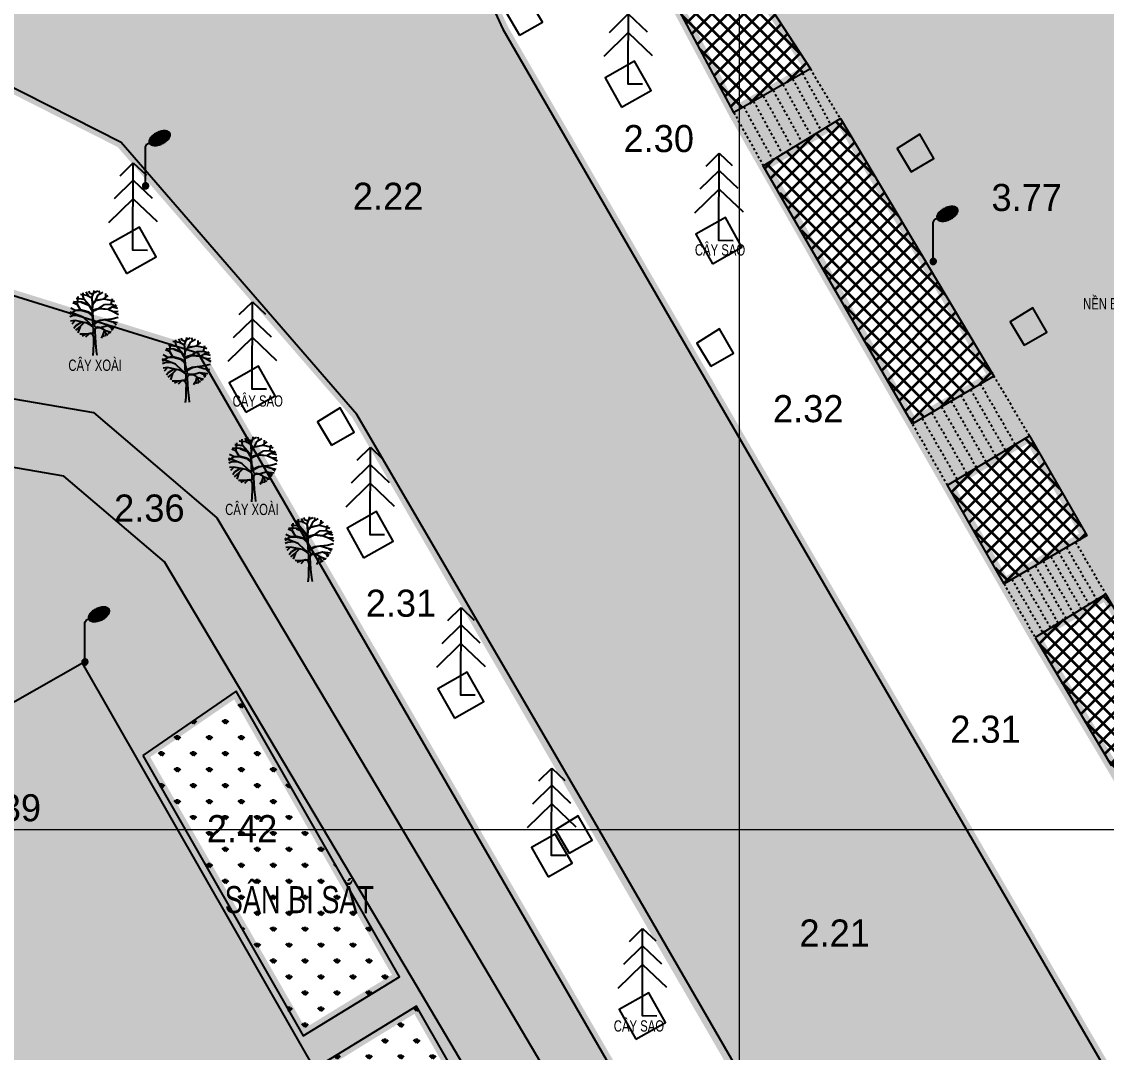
# Model space of a CAD drawing. Header units: millimetres. Extents: x 476643 to 477419, y 1110674 to 1111494.
# Drawn here: x 476911.87 to 476959.93, y 1111164.14 to 1111209.81 of the extents above; entities that cross this region are included whole.
import ezdxf

# ---------------------------------------------------------------- set-up
doc = ezdxf.new("R2010")
doc.units = ezdxf.units.MM
doc.header["$LTSCALE"] = 0.001
doc.header["$MEASUREMENT"] = 0
doc.linetypes.add('DASHED2', pattern=[0.375, 0.25, -0.125])
for name, color, linetype, lineweight in [('D-CONGTRINH', 7, 'Continuous', 15), ('HT_Text', 7, 'Continuous', 15), ('LUOI', 8, 'Continuous', 5)]:
    doc.layers.add(name, color=color, linetype=linetype, lineweight=lineweight)
for name, color, linetype in [('HT_Cao do', 7, 'Continuous'), ('HT_duong', 1, 'Continuous'), ('HT_Hang rao', 7, 'Continuous'), ('HT_Ho ga', 5, 'Continuous'), ('HT_thuc vat', 3, 'Continuous'), ('Ky hieu', 7, 'Continuous'), ('Net manh', 252, 'Continuous'), ('QH-text', 7, 'Continuous')]:
    doc.layers.add(name, color=color, linetype=linetype)
doc.styles.add('DIM', font='VAVON.TTF')
doc.linetypes.add('FENCELINE2', pattern='A,0.25,-0.1,[132,ltypeshp.shx,S=0.1,R=0,X=-0.1,Y=0],-0.1,1', length=1.45)
pattern_1 = [(90, (0, 0), (-0.707106781, 0.707106781), [0.1875, -1.226713563]), (45, (0, 0), (-0.7071067812, 0.7071067812), [0.1875, -0.8125]), (135, (0, 0), (-0.7071067812, -0.7071067812), [0.1875, -0.8125])]
pattern_2 = [(50, (0, 0), (3.586300913, -0.313760675), [0.375, -4.125]), (355, (0, 0), (-0.693756668, 3.760960669), [0.3, -3.3]), (100.4514, (0.299, -0.026), (2.892546909, 3.44719771), [0.31870095, -3.50571056]), (46.1842, (0, 1), (5.336205243, -0.827595072), [0.5625, -6.1875]), (96.6356, (0.4447, 0.931), (4.673313528, 4.870589355), [0.47805144, -5.258565]), (351.1842, (0, 1), (4.673309726, 4.870593005), [0.45, -4.95]), (21, (0.5, 0.75), (2.9845352606, -2.013094453), [0.375, -4.125]), (326, (0.5, 0.75), (1.21657666, 3.625750225), [0.3, -3.3]), (71.4514, (0.7487, 0.5822), (4.201113143, 1.612652484), [0.31870095, -3.50571056]), (37.5, (0, 0), (0.0607992766, 1.6644692692), [0, -3.26, 0, -3.35, 0, -3.3125]), (7.5, (0, 0), (1.3153476872, 1.9720585594), [0, -1.91, 0, -3.185, 0, -1.2625]), (327.5, (-1.115, 0), (2.6691121809, -0.1127743587), [0, -1.25, 0, -3.9, 0, -5.175]), (317.5, (-1.615, 0), (2.9159308467, 0.5005249117), [0, -1.625, 0, -2.59, 0, -3.675])]
pattern_3 = [(45, (0, 0), (-0.3535533906, 0.3535533906), []), (135, (0, 0), (-0.3535533906, -0.3535533906), [])]

# ---------------------------------------------------------------- blocks, each defined once
blk = doc.blocks.new('Cot den')
at = {"layer": 'Ky hieu', "color": 5, "linetype": 'Continuous'}
for p, q in [((474185.965, 1112245.026), (474185.991, 1112245.093)), ((474185.965, 1112242.67), (474185.965, 1112245.026)), ((474185.991, 1112245.093), (474186.045, 1112245.174)), ((474186.045, 1112245.174), (474186.126, 1112245.228)), ((474186.126, 1112245.228), (474186.193, 1112245.255))]:
    blk.add_line(p, q, dxfattribs=at)
mesh = blk.add_polyface(dxfattribs=at)
corners = [(474186.293, 1112245.159), (474186.24, 1112245.199), (474186.324, 1112245.147), (474186.222, 1112245.225), (474186.388, 1112245.122), (474186.202, 1112245.255), (474186.426, 1112245.115), (474186.192, 1112245.289), (474186.489, 1112245.105), (474186.184, 1112245.319), (474186.528, 1112245.105), (474186.186, 1112245.362), (474186.599, 1112245.106), (474186.187, 1112245.386), (474186.631, 1112245.111), (474186.204, 1112245.434), (474186.707, 1112245.122), (474186.22, 1112245.483), (474186.772, 1112245.14), (474186.246, 1112245.526), (474186.839, 1112245.159), (474186.272, 1112245.571), (474186.898, 1112245.183), (474186.31, 1112245.616), (474186.965, 1112245.21), (474186.343, 1112245.654), (474187.016, 1112245.237), (474186.397, 1112245.701), (474187.086, 1112245.274), (474186.425, 1112245.727), (474187.119, 1112245.297), (474186.505, 1112245.781), (474187.199, 1112245.351), (474186.538, 1112245.804), (474187.227, 1112245.377), (474186.608, 1112245.841), (474187.281, 1112245.424), (474186.658, 1112245.868), (474187.313, 1112245.462), (474186.726, 1112245.896), (474187.352, 1112245.507), (474186.785, 1112245.919), (474187.378, 1112245.552), (474186.851, 1112245.938), (474187.404, 1112245.595), (474186.917, 1112245.956), (474187.42, 1112245.644), (474186.993, 1112245.967), (474187.436, 1112245.692), (474187.025, 1112245.972), (474187.438, 1112245.716), (474187.095, 1112245.973), (474187.44, 1112245.759), (474187.135, 1112245.973), (474187.432, 1112245.789), (474187.422, 1112245.824), (474187.197, 1112245.963), (474187.422, 1112245.824), (474187.401, 1112245.854), (474187.235, 1112245.956), (474187.384, 1112245.879), (474187.3, 1112245.931), (474187.331, 1112245.919)]
mesh.append_faces([[corners[k] for k in face] for face in [(0, 0, 2, 1), (1, 2, 4, 3), (3, 4, 6, 5), (5, 6, 8, 7), (7, 8, 10, 9), (9, 10, 12, 11), (11, 12, 14, 13), (13, 14, 16, 15), (15, 16, 18, 17), (17, 18, 20, 19), (19, 20, 22, 21), (21, 22, 24, 23), (23, 24, 26, 25), (25, 26, 28, 27), (27, 28, 30, 29), (29, 30, 32, 31), (31, 32, 34, 33), (33, 34, 36, 35), (35, 36, 38, 37), (37, 38, 40, 39), (39, 40, 42, 41), (41, 42, 44, 43), (43, 44, 46, 45), (45, 46, 48, 47), (47, 48, 50, 49), (49, 50, 52, 51), (51, 52, 54, 53), (53, 54, 57, 56), (56, 55, 58, 59), (59, 58, 60, 61), (61, 60, 62, 62)]], dxfattribs={"vtx0": -1, "vtx2": -1, "color": 5})
mesh = blk.add_polyface(dxfattribs=at)
corners = [(474185.872, 1112242.529), (474185.856, 1112242.542), (474185.903, 1112242.513), (474185.846, 1112242.551), (474185.909, 1112242.511), (474185.832, 1112242.567), (474185.934, 1112242.504), (474185.824, 1112242.577), (474185.943, 1112242.503), (474185.815, 1112242.594), (474185.965, 1112242.501), (474185.808, 1112242.608), (474185.978, 1112242.502), (474185.804, 1112242.623), (474185.995, 1112242.504), (474185.799, 1112242.639), (474186.01, 1112242.508), (474185.798, 1112242.655), (474186.026, 1112242.513), (474185.796, 1112242.67), (474186.039, 1112242.519), (474185.796, 1112242.67), (474186.057, 1112242.529), (474185.798, 1112242.689), (474186.065, 1112242.535), (474185.799, 1112242.7), (474186.084, 1112242.551), (474185.806, 1112242.723), (474186.089, 1112242.557), (474185.808, 1112242.732), (474186.105, 1112242.577), (474185.82, 1112242.754), (474186.109, 1112242.585), (474185.824, 1112242.762), (474186.121, 1112242.608), (474185.84, 1112242.782), (474186.123, 1112242.616), (474185.846, 1112242.789), (474186.13, 1112242.639), (474185.864, 1112242.804), (474186.131, 1112242.65), (474185.872, 1112242.81), (474186.133, 1112242.67), (474185.89, 1112242.82), (474186.131, 1112242.684), (474185.903, 1112242.826), (474186.13, 1112242.7), (474185.919, 1112242.831), (474186.125, 1112242.716), (474185.934, 1112242.835), (474186.121, 1112242.732), (474185.951, 1112242.837), (474186.114, 1112242.745), (474185.965, 1112242.838), (474186.105, 1112242.762), (474185.986, 1112242.836), (474186.097, 1112242.772), (474185.995, 1112242.835), (474186.084, 1112242.789), (474186.02, 1112242.828), (474186.073, 1112242.797), (474186.026, 1112242.826), (474186.057, 1112242.81)]
mesh.append_faces([[corners[k] for k in face] for face in [(0, 0, 2, 1), (1, 2, 4, 3), (3, 4, 6, 5), (5, 6, 8, 7), (7, 8, 10, 9), (9, 10, 12, 11), (11, 12, 14, 13), (13, 14, 16, 15), (15, 16, 18, 17), (17, 18, 20, 19), (21, 20, 22, 23), (23, 22, 24, 25), (25, 24, 26, 27), (27, 26, 28, 29), (29, 28, 30, 31), (31, 30, 32, 33), (33, 32, 34, 35), (35, 34, 36, 37), (37, 36, 38, 39), (39, 38, 40, 41), (41, 40, 42, 43), (43, 42, 44, 45), (45, 44, 46, 47), (47, 46, 48, 49), (49, 48, 50, 51), (51, 50, 52, 53), (53, 52, 54, 55), (55, 54, 56, 57), (57, 56, 58, 59), (59, 58, 60, 61), (61, 60, 62, 62)]], dxfattribs={"vtx0": -1, "vtx2": -1, "color": 5})
blk = doc.blocks.new('LKIM')
at = {"linetype": 'Continuous'}
for p, q in [((-0.158, 0.881), (-0.003, 1.034)), ((-0.003, 1.034), (0.152, 0.887)), ((-0.225, 0.611), (-0.003, 0.83)), ((-0.003, 0.83), (0.22, 0.619)), ((-0.288, 0.329), (-0.003, 0.61)), ((-0.003, 0.61), (0.282, 0.34))]:
    blk.add_line(p, q, dxfattribs=at)
blk.add_lwpolyline([(0.167, 0), (-0.003, 0), (-0.003, 1.032)], dxfattribs=at)
blk = doc.blocks.new('tree47')
for p, q in [((-980.202, 6179.5872), (-1883.532, 6289.4352)), ((-1729.758, 5602.8252), (-1652.892, 6509.1612)), ((-672.69, 6646.4892), (-1383.798, 6728.8872)), ((-1114.746, 6646.4892), (-1076.292, 6921.1332)), ((-980.202, 6179.5872), (-1114.746, 6646.4892)), ((-480.504, 5602.8252), (-980.202, 6179.5872)), ((-480.504, 6536.6292), (-749.562, 7030.9932)), ((-115.32, 6344.3652), (-672.69, 6646.4892)), ((-326.73, 6838.7352), (-480.504, 7113.3912)), ((-19.224, 6728.8872), (-326.73, 6838.7352)), ((-134.544, 6371.8332), (-76.866, 5685.2232)), ((-115.32, 6371.8332), (134.544, 7058.4612)), ((-19.224, 5822.5332), (-115.32, 6371.8332)), ((-19.224, 5822.5332), (307.506, 6097.1952)), ((0, 5712.6912), (326.736, 6069.7272)), ((76.866, 6921.1332), (518.922, 7140.8592)), ((134.544, 7058.4612), (153.774, 7195.7892)), ((307.506, 6124.6572), (576.6, 6701.4192)), ((307.506, 6097.1952), (1210.842, 6261.9852)), ((326.736, 6069.7272), (1210.842, 6261.9852)), ((576.6, 6701.4192), (1095.522, 7003.5252)), ((768.786, 6838.7352), (691.92, 7140.8592)), ((1210.842, 6261.9852), (1691.346, 6646.4892)), ((1210.842, 6261.9852), (2114.172, 6069.7272)), ((1403.028, 6426.7632), (1422.252, 6838.7352)), ((1998.852, 5657.7552), (2152.59, 6289.4352)), ((2114.172, 6069.7272), (2383.23, 5959.8612)), ((-1960.398, 4971.1332), (-2575.416, 4559.1612)), ((-1960.398, 4971.1332), (-2460.096, 5245.7892)), ((-1729.758, 5602.8252), (-2229.456, 5822.5332)), ((-1287.708, 5904.9312), (-2152.59, 5932.3992)), ((-1422.252, 5026.0632), (-1960.398, 4971.1332)), ((-1960.398, 4971.1332), (-1364.574, 4998.5952)), ((-1403.028, 5053.5252), (-1729.758, 5602.8252)), ((-1729.758, 5602.8252), (-1422.252, 5026.0632)), ((-576.6, 4833.7992), (-1403.028, 5053.5252)), ((-1364.574, 4998.5952), (-557.37, 4778.8872)), ((-1306.932, 5877.4632), (-480.504, 5547.8952)), ((-480.504, 5602.8252), (-1287.708, 5904.9312)), ((-96.09, 4559.1612), (-576.6, 4833.7992)), ((-115.32, 5163.3912), (-480.504, 5602.8252)), ((-480.504, 5547.8952), (-96.09, 4943.6652)), ((-76.866, 5685.2232), (-115.32, 5163.3912)), ((-96.09, 4943.6652), (-96.09, 4559.1612)), ((-57.642, 5108.4612), (0, 5712.6912)), ((-57.642, 5080.9932), (38.454, 5053.5252)), ((-19.224, 4833.7992), (57.678, 4916.1972)), ((0, 4119.7272), (-19.224, 4833.7992)), ((38.454, 5053.5252), (288.282, 5135.9232)), ((57.678, 4916.1972), (653.466, 5190.8592)), ((288.282, 5135.9232), (711.144, 5245.7892)), ((653.466, 5190.8592), (1672.122, 5108.4612)), ((691.92, 5218.3212), (1287.708, 5630.2932)), ((711.144, 5245.7892), (1672.122, 5135.9232)), ((1287.708, 5630.2932), (1998.852, 5685.2232)), ((1672.122, 5108.4612), (2248.68, 4861.2672)), ((1691.346, 5135.9232), (2114.172, 5383.0992)), ((1998.852, 5685.2232), (2652.318, 5438.0292)), ((2114.172, 5383.0992), (2575.416, 5602.8252)), ((2114.172, 5383.0992), (2729.19, 5218.3212)), ((2248.68, 4861.2672), (2825.28, 4531.6932)), ((2267.91, 4861.2672), (2786.868, 4888.7352)), ((-2056.494, 4614.0912), (-2575.416, 4778.8872)), ((-2287.134, 4366.9032), (-2556.186, 4257.0552)), ((-1979.628, 3845.0712), (-2479.32, 3790.1532)), ((-1979.628, 3845.0712), (-2364, 3460.5672)), ((-1575.99, 4421.8332), (-2287.134, 4366.9032)), ((-1095.522, 4229.5872), (-2056.494, 4614.0912)), ((-980.202, 3652.8252), (-1979.628, 3845.0712)), ((-980.202, 3652.8252), (-1422.252, 3213.3912)), ((-980.202, 3652.8252), (-1383.798, 3597.8952)), ((-365.184, 3542.9652), (-1095.522, 4229.5872)), ((-365.184, 3515.4972), (-980.202, 3652.8252)), ((-653.466, 3570.4272), (-980.202, 3652.8252)), ((-557.37, 4778.8872), (-96.09, 4366.9032)), ((-96.09, 4366.9032), (-57.642, 4037.3292)), ((-57.642, 4037.3292), (-57.642, 3707.7552)), ((-57.642, 3707.7552), (19.224, 3378.1692)), ((134.544, 3652.8252), (0, 4119.7272)), ((134.544, 3652.8252), (749.562, 3900.0012)), ((230.64, 3570.4272), (768.786, 3872.5332)), ((230.64, 3570.4272), (768.786, 3872.5332)), ((749.562, 3900.0012), (1326.162, 3982.3992)), ((768.786, 3872.5332), (1326.162, 3982.3992)), ((768.786, 3872.5332), (1326.162, 3982.3992)), ((1326.162, 3982.3992), (2094.948, 4064.7972)), ((1326.162, 3982.3992), (2037.27, 3762.6912)), ((1326.162, 3982.3992), (2037.27, 3762.6912)), ((2037.27, 3762.6912), (2671.548, 3625.3572)), ((2037.27, 3762.6912), (2671.548, 3625.3572)), ((2094.948, 4064.7972), (2786.868, 4229.5872)), ((2171.814, 3735.2232), (2556.228, 3378.1692)), ((-1864.308, 3323.2572), (-2114.172, 2993.6652)), ((-1422.252, 3213.3912), (-1941.174, 2773.9572)), ((-1383.798, 3597.8952), (-1864.308, 3323.2572)), ((-1422.252, 3213.3912), (-1672.116, 2499.2952)), ((-288.282, 2416.9032), (-768.786, 2334.5232)), ((-192.186, 3323.2572), (-653.466, 3570.4272)), ((-615.012, 2361.9852), (-307.506, 2444.3652)), ((-76.866, 3323.2572), (-365.184, 3515.4972)), ((-307.506, 2444.3652), (-115.32, 2444.3652)), ((-19.224, 2307.0552), (-288.282, 2416.9032)), ((57.678, 3103.5252), (-192.186, 3323.2572)), ((-115.32, 2444.3652), (19.224, 2389.4352)), ((19.224, 3378.1692), (-76.866, 3323.2572)), ((19.224, 2389.4352), (57.678, 2773.9572)), ((57.678, 2773.9572), (57.678, 3103.5252)), ((172.998, 3460.5672), (230.64, 3570.4272)), ((172.998, 3460.5672), (230.64, 3570.4272)), ((211.416, 3158.4612), (172.998, 3460.5672)), ((211.416, 3158.4612), (172.998, 3460.5672)), ((230.64, 3130.9932), (480.504, 3158.4612)), ((230.64, 2609.1612), (249.864, 2966.1972)), ((269.094, 2059.8612), (230.64, 2609.1612)), ((249.864, 2966.1972), (442.056, 3076.0632)), ((442.056, 3076.0632), (807.24, 3076.0632)), ((480.504, 3158.4612), (903.33, 3103.5252)), ((807.24, 3076.0632), (999.426, 2993.6652)), ((903.33, 3103.5252), (1268.484, 2801.4192)), ((922.56, 3130.9932), (1595.214, 3323.2572)), ((999.426, 2993.6652), (1249.29, 2801.4192)), ((1268.484, 2828.8872), (1095.522, 2279.5872)), ((1249.29, 2801.4192), (1364.61, 2499.2952)), ((1268.484, 2801.4192), (1998.852, 2554.2312)), ((1364.61, 2499.2952), (1633.668, 2252.1252)), ((1595.214, 3323.2572), (2306.358, 2966.1972)), ((1595.214, 3323.2572), (2479.32, 3213.3912)), ((1672.122, 2664.0912), (1787.442, 2389.4352)), ((1979.628, 3130.9932), (2133.396, 2746.4892)), ((-788.01, 2334.5232), (-1460.706, 2361.9852)), ((-768.786, 2334.5232), (-1210.842, 2142.2592)), ((-442.05, 2389.4352), (-826.428, 2004.9312)), ((96.096, 2004.9312), (-19.224, 2307.0552)), ((57.678, 549.2952), (76.866, 1318.3212)), ((76.866, 1318.3212), (96.096, 2004.9312)), ((307.506, 1373.2572), (269.094, 2059.8612)), ((403.602, 466.9032), (307.506, 1373.2572)), ((1095.522, 2279.5872), (903.33, 1922.5332)), ((1095.522, 2279.5872), (1210.842, 2059.8612)), ((1422.252, 2389.4352), (1364.61, 2087.3292)), ((0, 0), (57.678, 549.2952)), ((461.28, 27.4656), (403.602, 466.9032))]:
    blk.add_line(p, q)
blk = doc.blocks.new('fff')
for points in [[(476940.283, 1111220.923), (476940.476, 1111217.466), (476940.476, 1111217.466), (476946.816, 1111207.727), (476943.429, 1111205.786), (476937.324, 1111217.216), (476936.44, 1111219.943), (476940.283, 1111220.923)], [(476951.34, 1111191.988), (476944.729, 1111203.43), (476948.146, 1111205.519), (476954.952, 1111194.108), (476951.34, 1111191.988)], [(476955.401, 1111184.906), (476952.893, 1111189.28), (476956.526, 1111191.457), (476959.071, 1111187.04), (476959.071, 1111187.04), (476955.401, 1111184.906)], [(476956.783, 1111182.52), (476960.15, 1111176.859), (476963.276, 1111178.778), (476959.909, 1111184.44), (476956.783, 1111182.52)], [(476917.231, 1111177.299), (476924.343, 1111164.877), (476928.61, 1111167.489), (476921.365, 1111180.142), (476917.231, 1111177.299)], [(476925.093, 1111163.577), (476936.028, 1111144.479), (476940.294, 1111147.091), (476929.359, 1111166.19), (476925.093, 1111163.577)]]:
    blk.add_lwpolyline(points)
for points in [[(476938.454, 1111206.022), (476939.761, 1111206.758), (476939.025, 1111208.065), (476937.718, 1111207.329)], [(476942.48, 1111199.089), (476943.787, 1111199.825), (476943.051, 1111201.132), (476941.744, 1111200.396)], [(476921.795, 1111192.504), (476923.102, 1111193.24), (476922.366, 1111194.547), (476921.059, 1111193.811)]]:
    blk.add_lwpolyline(points, close=True)
at = {"linetype": 'DASHED2'}
for points in [[(476946.466, 1111207.527), (476947.718, 1111205.257)], [(476946.816, 1111207.727), (476948.138, 1111205.514)], [(476945.598, 1111207.029), (476946.864, 1111204.735)], [(476946.032, 1111207.278), (476947.291, 1111204.996)], [(476944.731, 1111206.532), (476946.01, 1111204.213)], [(476945.165, 1111206.781), (476946.437, 1111204.474)], [(476943.863, 1111206.035), (476945.156, 1111203.691)], [(476944.297, 1111206.283), (476945.583, 1111203.952)], [(476943.429, 1111205.786), (476944.729, 1111203.43)], [(476956.526, 1111191.457), (476954.952, 1111194.108)], [(476955.467, 1111190.822), (476953.928, 1111193.507)], [(476955.896, 1111191.079), (476954.359, 1111193.76)], [(476954.609, 1111190.308), (476953.065, 1111193)], [(476955.038, 1111190.565), (476953.496, 1111193.253)], [(476953.751, 1111189.794), (476952.203, 1111192.494)], [(476954.18, 1111190.051), (476952.634, 1111192.747)], [(476952.893, 1111189.28), (476951.34, 1111191.988)], [(476953.322, 1111189.537), (476951.772, 1111192.241)], [(476958.571, 1111186.75), (476959.909, 1111184.44)], [(476957.821, 1111186.313), (476959.17, 1111183.986)], [(476958.167, 1111186.515), (476959.511, 1111184.195)], [(476957.13, 1111185.911), (476958.488, 1111183.567)], [(476957.476, 1111186.112), (476958.829, 1111183.776)], [(476956.092, 1111185.308), (476957.465, 1111182.939)], [(476956.438, 1111185.509), (476957.806, 1111183.148)], [(476956.784, 1111185.71), (476958.147, 1111183.357)], [(476955.401, 1111184.906), (476956.783, 1111182.52)], [(476955.747, 1111185.107), (476957.124, 1111182.729)]]:
    blk.add_lwpolyline(points, dxfattribs=at)
at = {"elevation": 0}
for points in [[(476916.513, 1111198.66), (476917.82, 1111199.396), (476917.084, 1111200.703), (476915.777, 1111199.967)], [(476927.019, 1111186.057), (476928.326, 1111186.793), (476927.59, 1111188.1), (476926.283, 1111187.363)], [(476931.042, 1111178.947), (476932.349, 1111179.684), (476931.612, 1111180.99), (476930.305, 1111180.254)], [(476935.193, 1111171.911), (476936.267, 1111172.516), (476935.504, 1111173.808), (476934.462, 1111173.22)], [(476939.087, 1111164.729), (476940.394, 1111165.465), (476939.658, 1111166.772), (476938.351, 1111166.036)]]:
    blk.add_lwpolyline(points, close=True, dxfattribs=at)
at = {"layer": 'HT_duong'}
for points in [[(476930.738, 1111214.836), (476933.19, 1111209.481), (476941.666, 1111194.808), (476962.717, 1111158.524), (476973.112, 1111140.528), (476983.575, 1111122.517), (476988.982, 1111113.249), (476993.78, 1111108.324), (476998.259, 1111106.196), (477001.854, 1111106.39), (477005.692, 1111108.065), (477018.249, 1111115.05), (477073.451, 1111145.905), (477091.694, 1111156.147), (477110.01, 1111166.319), (477124.902, 1111174.708), (477127.457, 1111176.984), (477128.829, 1111179.673), (477128.678, 1111182.374), (477097.873, 1111228.864)], [(476991.86, 1111079.876), (476937.264, 1111174.332), (476926.719, 1111192.411), (476916.273, 1111204.463), (476906.58, 1111209.367)], [(476911.002, 1111193.185), (476915.048, 1111192.495), (476920.517, 1111187.834), (476931.722, 1111168.994), (476941.973, 1111151.665), (476953.389, 1111131.366), (476950.775, 1111129.895), (476939.374, 1111150.166), (476929.141, 1111167.464), (476918.192, 1111185.873), (476913.73, 1111189.676), (476910.898, 1111190.16)]]:
    blk.add_lwpolyline(points, dxfattribs=at)
at = {"layer": 'HT_Hang rao', "linetype": 'FENCELINE2', "ltscale": 2}
blk.add_lwpolyline([(476881.222, 1111180.988), (476905.27, 1111199.62), (476919.677, 1111195.132), (476995.68, 1111063.601)], dxfattribs=at)
at = {"layer": 'HT_Hang rao', "linetype": 'FENCELINE2'}
blk.add_lwpolyline([(476913.506, 1111131.652), (476935.773, 1111144.322), (476914.554, 1111181.381), (476892.287, 1111168.711), (476913.506, 1111131.652)], dxfattribs=at)
at = {"layer": 'HT_Ho ga', "color": 4}
for points in [[(476933.931, 1111209.216), (476934.939, 1111209.796), (476934.318, 1111210.871), (476933.315, 1111210.246)], [(476951.282, 1111203.167), (476952.289, 1111203.747), (476951.668, 1111204.823), (476950.665, 1111204.198)], [(476956.293, 1111195.482), (476957.301, 1111196.062), (476956.68, 1111197.137), (476955.677, 1111196.512)], [(476942.408, 1111194.542), (476943.415, 1111195.122), (476942.794, 1111196.197), (476941.791, 1111195.572)], [(476925.589, 1111191.043), (476926.596, 1111191.624), (476925.975, 1111192.699), (476924.972, 1111192.074)], [(476936.133, 1111172.965), (476937.141, 1111173.545), (476936.52, 1111174.62), (476935.517, 1111173.995)]]:
    blk.add_lwpolyline(points, close=True, dxfattribs=at)
at = {"xscale": 0.7360424541984685, "yscale": 0.7360424541402608, "zscale": 0.7360424542015039}
for p in [(127896.357, 292544.715), (127931.262, 292541.363), (127893.665, 292523.613)]:
    blk.add_blockref('Cot den', p, dxfattribs=at)
at = {"layer": 'HT_thuc vat', "extrusion": (0.002734, 0.014211, 0.999895), "zscale": 3.749999999994009, "rotation": 359.7981124263856}
for p, xscale, yscale in [((476936.966, 1111076.298, 17095.457), 3.750000000158848, 3.749999999601813), ((476915.026, 1111068.938, 17095.292), 3.750000000158848, 3.749999999601829), ((476940.993, 1111069.366, 17095.37), 3.750000000158847, 3.749999999601811), ((476920.308, 1111062.782, 17095.219), 3.750000000158849, 3.749999999601831), ((476925.532, 1111056.335, 17095.142), 3.750000000158847, 3.749999999601825), ((476929.554, 1111049.226, 17095.052), 3.750000000158847, 3.749999999601825), ((476933.577, 1111042.118, 17094.962), 3.750000000158847, 3.749999999601825), ((476937.599, 1111035.009, 17094.872), 3.750000000158847, 3.749999999601825)]:
    blk.add_blockref('LKIM', p, dxfattribs=dict(at, xscale=xscale, yscale=yscale))
at = {"layer": 'HT_thuc vat', "xscale": 0.0004000000189989805, "yscale": 0.0004000000189989805, "zscale": 0.0004}
for p in [(476915.026, 1111195.027), (476919.124, 1111192.945), (476922.063, 1111188.54), (476924.562, 1111184.992)]:
    blk.add_blockref('tree47', p, dxfattribs=at)
at = {"layer": 'HT_Cao do', "color": 0}
for s, p in [('2.30', (476938.536, 1111204.035)), ('2.22', (476926.542, 1111201.477)), ('3.77', (476954.842, 1111201.425)), ('2.32', (476945.161, 1111192.065)), ('2.36', (476915.962, 1111187.66)), ('2.31', (476927.113, 1111183.443)), ('2.31', (476953.018, 1111177.858)), ('2.39', (476909.6, 1111174.378)), ('2.42', (476920.071, 1111173.452)), ('2.21', (476946.332, 1111168.827))]:
    blk.add_text(s, height=1.2, dxfattribs=at).set_placement(p)
at = {"layer": 'HT_Text', "color": 9, "style": 'DIM', "width": 0.75}
for s, height, p in [('CAÂY SAO', 0.5, (476941.699, 1111199.45)), ('NEÀN BEÂ TOÂNG', 0.5, (476958.903, 1111197.062)), ('CAÂY XOAØI', 0.5, (476913.934, 1111194.339)), ('CAÂY SAO', 0.5, (476921.212, 1111192.755)), ('CAÂY XOAØI', 0.5, (476920.883, 1111187.95)), ('SAÂN BI SAÉT', 1.2, (476920.863, 1111170.306)), ('CAÂY SAO', 0.5, (476938.105, 1111165.059))]:
    blk.add_text(s, height=height, dxfattribs=at).set_placement(p)

msp = doc.modelspace()

# ---------------------------------------------------------------- hatches: boundary and pattern name
at = {"layer": 'HT_duong', "lineweight": 35}
h = msp.add_hatch(color=8, dxfattribs=at)
h.paths.add_polyline_path([(477048.887, 1111327.463), (477027.775, 1111358.972), (477020.27, 1111370.174), (477008.332, 1111362.865), (477016.421, 1111350.792), (477017.86, 1111344.683), (477017.138, 1111339.499), (477012.77, 1111333.596), (476979.491, 1111315.894), (476971.124, 1111317.952), (476961.673, 1111322.596), (476956.505, 1111325.872), (476954.514, 1111328.221), (476952.137, 1111336.195), (476950.508, 1111341.552), (476944.021, 1111339.245), (476951.442, 1111311.674), (476952.23, 1111304.995), (476951.587, 1111298.448), (476949.758, 1111292.182), (476947.749, 1111287.852), (476944.975, 1111283.905), (476912.719, 1111237.296), (476908.691, 1111231.568), (476905.132, 1111227.42), (476830.322, 1111166.989), (476799.591, 1111142.665), (476792.643, 1111141.543), (476785.289, 1111143.073), (476778.983, 1111147.249), (476775.455, 1111152.371), (476762.326, 1111180.654), (476747.928, 1111173.644), (476760.345, 1111146.893), (476762.51, 1111138.794), (476762.29, 1111130.003), (476760.162, 1111122.306), (476756.991, 1111116.786), (476735.457, 1111099.552), (476743.814, 1111087.993), (476759.607, 1111098.383), (476775.959, 1111098.612), (476781.034, 1111093.187), (476828.757, 1111011.48), (476830.075, 1111008.326), (476829.365, 1111005.739), (476823.601, 1110996.658), (476828.977, 1110986.609), (476838.722, 1110987.903), (476841.272, 1110987.755), (476843.582, 1110986.113), (476852.553, 1110970.837), (476872.949, 1110935.66), (476871.71, 1110929.87), (476868.202, 1110926.926), (476873.498, 1110917.435), (476877.811, 1110918.641), (476881.168, 1110918.762), (476884.414, 1110916.251), (476895.764, 1110896.747), (476895.132, 1110892.033), (476890.267, 1110888.644), (476893.273, 1110883.68), (476898.419, 1110886.36), (476901.379, 1110885.97), (476903.41, 1110883.713), (476924.932, 1110847.173), (476928.38, 1110849.152), (476943.994, 1110822.831), (476950.945, 1110826.14), (476941.016, 1110842.329), (476941.033, 1110842.337), (476927.724, 1110865.746), (476917.876, 1110882.802), (476920.986, 1110885.384), (476907.496, 1110908.559), (476893.354, 1110932.705), (476851.867, 1111003.762), (476851.441, 1111006.305), (476852.801, 1111008.38), (476859.969, 1111013.191), (476854.923, 1111021.873), (476847.79, 1111017.944), (476844.545, 1111018.011), (476842.462, 1111020.014), (476825.743, 1111048.347), (476799.179, 1111094.111), (476796.785, 1111098.634), (476795.399, 1111104.549), (476796.415, 1111116.032), (476798.48, 1111121.44), (476801.662, 1111126.03), (476818.966, 1111139.981), (476834.974, 1111153.053), (476868.467, 1111179.578), (476870.703, 1111178.844), (476873.947, 1111174.758), (476875.85, 1111172.552), (476876.483, 1111171.663), (476827.008, 1111132.461), (476828.871, 1111130.109), (476878.227, 1111169.217), (476881.317, 1111164.882), (476910.93, 1111113.044), (476920.603, 1111118.895), (476886.623, 1111176.533), (476903.863, 1111187.862), (476907.724, 1111189.84), (476910.898, 1111190.16), (476913.73, 1111189.676), (476918.192, 1111185.873), (476929.141, 1111167.464), (476939.374, 1111150.166), (476950.775, 1111129.895), (476953.389, 1111131.366), (476941.973, 1111151.665), (476931.722, 1111168.994), (476920.517, 1111187.834), (476915.048, 1111192.495), (476911.002, 1111193.185), (476906.86, 1111192.769), (476902.256, 1111190.409), (476884.014, 1111178.421), (476881.222, 1111180.988), (476878.76, 1111185.161), (476878.471, 1111186.548), (476878.868, 1111187.779), (476900.163, 1111204.281), (476906.58, 1111209.367), (476916.273, 1111204.463), (476926.719, 1111192.411), (476937.264, 1111174.332), (476991.86, 1111079.876), (477002.178, 1111061.992), (477014.874, 1111068.37), (477006.465, 1111083.507), (477006.702, 1111088.562), (477014.317, 1111096.81), (477023.765, 1111101.991), (477078.664, 1111132.737), (477096.805, 1111142.846), (477115.281, 1111153.139), (477133.694, 1111163.427), (477137.383, 1111165.642), (477155.583, 1111167.969), (477151.757, 1111173.456), (477114.867, 1111228.636)])
h.paths.add_polyline_path([(476933.19, 1111209.481), (476930.738, 1111214.836), (476928.95, 1111222.684), (476929.174, 1111230.394), (476929.977, 1111237.478), (476938.144, 1111249.178), (476947.688, 1111262.966), (476959.692, 1111280.244), (476966.032, 1111288.71), (476972.887, 1111295.309), (476974.815, 1111294.73), (476975.681, 1111293.721), (476978.054, 1111289.963), (476987.338, 1111273.544), (476991.518, 1111278.36), (476979.457, 1111300.053), (476983.843, 1111302.36), (477002.237, 1111311.997), (477020.734, 1111321.683), (477025.661, 1111322.725), (477029.895, 1111322.591), (477033.906, 1111321.063), (477037.677, 1111318.292), (477049.672, 1111301.003), (477061.03, 1111283.999), (477072.554, 1111266.739), (477084.098, 1111249.422), (477097.873, 1111228.864), (477128.678, 1111182.374), (477128.829, 1111179.673), (477127.457, 1111176.984), (477124.902, 1111174.708), (477110.01, 1111166.319), (477091.694, 1111156.147), (477073.451, 1111145.905), (477018.249, 1111115.05), (477005.692, 1111108.065), (477001.854, 1111106.39), (476998.259, 1111106.196), (476993.78, 1111108.324), (476988.982, 1111113.249), (476983.575, 1111122.517), (476973.112, 1111140.528), (476962.717, 1111158.524), (476941.666, 1111194.808)], flags=16)
at = {"layer": 'HT_thuc vat', "lineweight": 35}
h = msp.add_hatch(dxfattribs=at)
h.set_pattern_fill('ANSI37', color=3, scale=4, style=0)
h.set_pattern_definition(pattern_3)
h.paths.add_polyline_path([(476940.476, 1111217.466), (476940.289, 1111220.927), (476936.44, 1111219.943), (476937.324, 1111217.216), (476943.429, 1111205.786), (476946.816, 1111207.727)])
h = msp.add_hatch(dxfattribs=at)
h.set_pattern_fill('ANSI37', color=3, scale=4, style=0)
h.set_pattern_definition(pattern_3)
h.paths.add_polyline_path([(476948.146, 1111205.519), (476944.76, 1111203.449), (476951.34, 1111191.988), (476954.952, 1111194.108)])
h = msp.add_hatch(dxfattribs=at)
h.set_pattern_fill('ANSI37', color=3, scale=4, style=0)
h.set_pattern_definition(pattern_3)
h.paths.add_polyline_path([(476959.071, 1111187.04), (476956.526, 1111191.457), (476952.896, 1111189.281), (476955.409, 1111184.91)])
h = msp.add_hatch(dxfattribs=at)
h.set_pattern_fill('ANSI37', color=3, scale=4, style=0)
h.set_pattern_definition(pattern_3)
h.paths.add_polyline_path([(476973.378, 1111174.796), (476972.193, 1111176.752), (476967.426, 1111176.057), (476963.276, 1111178.778), (476959.909, 1111184.44), (476956.757, 1111182.565), (476956.783, 1111182.52), (476960.15, 1111176.859), (476963.304, 1111171.475), (476966.138, 1111170.996)])
at = {"layer": 'Net manh', "lineweight": 35}
h = msp.add_hatch(dxfattribs=at)
h.set_pattern_fill('AR-CONC', color=256, scale=0.5, style=0)
h.set_pattern_definition(pattern_2)
h.paths.add_polyline_path([(476992.124, 1111278.699), (477030.416, 1111301.506), (477049.428, 1111271.681), (477053.951, 1111274.29), (477054.992, 1111272.673), (477057.771, 1111274.326), (477036.944, 1111305.551), (477036.787, 1111305.457), (477040.971, 1111298.871), (477035.033, 1111295.304), (477030.85, 1111301.89), (477036.944, 1111305.551), (477031.459, 1111313.773), (477024.262, 1111315.601), (476982.928, 1111293.811), (476991.518, 1111278.36), (476987.338, 1111273.544), (476978.054, 1111289.963), (476976.524, 1111292.385), (476968.713, 1111281.131), (476975.273, 1111270.229), (476976.71, 1111267.87), (476978.595, 1111269.735), (476980.523, 1111269.215), (476983.896, 1111271.424), (476999.575, 1111247.131), (476955.106, 1111217.573), (476941.425, 1111240.144), (476945.02, 1111241.915), (476943.904, 1111243.751), (476947.452, 1111245.566), (476946.418, 1111247.304), (476950.132, 1111249.745), (476951.132, 1111248.117), (476960.999, 1111254.043), (476960.163, 1111255.394), (476967.082, 1111259.445), (476965.565, 1111261.944), (476972.571, 1111266.195), (476971.552, 1111267.884), (476965.995, 1111277.215), (476937.411, 1111236.034, 0.042237), (476936.615, 1111234.594), (476939.331, 1111230.096), (476935.975, 1111226.581), (476935.91, 1111223.889), (476936.44, 1111219.943), (476940.289, 1111220.927), (476940.476, 1111217.466), (476946.816, 1111207.727), (476943.429, 1111205.786), (476944.76, 1111203.449), (476948.146, 1111205.519), (476954.952, 1111194.108), (476951.34, 1111191.988), (476952.896, 1111189.281), (476956.526, 1111191.457), (476959.071, 1111187.04), (476955.409, 1111184.91), (476956.757, 1111182.565), (476959.909, 1111184.44), (476963.276, 1111178.778), (476967.426, 1111176.057), (476972.193, 1111176.752), (476973.378, 1111174.796), (476966.138, 1111170.996), (476963.304, 1111171.475), (476985.034, 1111134.164), (476993.658, 1111138.634), (476996.772, 1111140.45), (476989.55, 1111152.746), (476986.706, 1111151.103), (476982.753, 1111157.946), (476985.535, 1111159.58), (476978.307, 1111171.886), (477011.573, 1111191.351), (477017.675, 1111195.159), (477016.782, 1111196.657), (477025.454, 1111202.012), (477045.991, 1111167.578), (477037.32, 1111162.222), (477042.691, 1111165.304), (477046.126, 1111167.353), (477050.222, 1111160.554), (477046.796, 1111158.49), (477044.239, 1111162.735), (477038.958, 1111159.477), (477037.32, 1111162.222), (477036.435, 1111163.706), (477031.893, 1111161.048), (477046.205, 1111137.419), (477059.433, 1111144.807), (477069.02, 1111150.161)])
h.paths.add_polyline_path([(477023.522, 1111207.287), (477013.619, 1111201.344), (477012.157, 1111203.781), (477006.064, 1111213.969), (476996.574, 1111229.839), (477008.107, 1111236.77), (477018.696, 1111219.063), (477017.046, 1111218.077)], flags=16)
h.paths.add_polyline_path([(477010.649, 1111205.48), (476975.112, 1111184.156), (476960.638, 1111208.095), (476996.183, 1111229.586), (477010.643, 1111205.49)], flags=16)
h.paths.add_polyline_path([(476994.284, 1111230.324), (476987.424, 1111226.176), (476985.722, 1111229.145), (476992.582, 1111233.293)], flags=16)
h.paths.add_polyline_path([(476992.074, 1111234.157), (476985.215, 1111229.991), (476983.457, 1111233.048), (476990.321, 1111237.184)], flags=16)
h.paths.add_polyline_path([(476981.572, 1111222.541), (476978.586, 1111220.813), (476977.747, 1111222.17, 0.295539), (476978.398, 1111224.734), (476979.786, 1111225.556)], flags=16)
h.paths.add_polyline_path([(476977.709, 1111220.277), (476974.711, 1111218.414), (476972.94, 1111221.493), (476974.32, 1111222.287, 0.295318), (476976.887, 1111221.654)], flags=16)
h.paths.add_polyline_path([(476979.256, 1111226.452), (476977.862, 1111225.626, 0.280277), (476975.422, 1111226.294), (476974.568, 1111227.656), (476977.467, 1111229.474)], flags=16)
h.paths.add_polyline_path([(476973.79, 1111223.164), (476972.419, 1111222.291), (476970.601, 1111225.131), (476973.701, 1111227.112), (476974.481, 1111225.779, 0.30333)], flags=16)
h.paths.add_polyline_path([(476968.769, 1111214.902), (476961.953, 1111210.759), (476960.159, 1111213.722), (476966.975, 1111217.865)], flags=16)
h.paths.add_polyline_path([(476966.409, 1111218.673), (476959.592, 1111214.53), (476957.736, 1111217.524), (476964.553, 1111221.666)], flags=16)
h = msp.add_hatch(dxfattribs=at)
h.set_pattern_fill('AR-CONC', color=256, scale=0.5, style=0)
h.set_pattern_definition(pattern_2)
h.paths.add_polyline_path([(476919.677, 1111195.132), (476905.27, 1111199.62), (476881.222, 1111180.988), (476884.014, 1111178.421), (476902.256, 1111190.409), (476906.86, 1111192.769), (476911.002, 1111193.185), (476915.048, 1111192.495), (476920.517, 1111187.834), (476931.722, 1111168.994), (476941.973, 1111151.665), (476953.389, 1111131.366), (476950.775, 1111129.895), (476939.374, 1111150.166), (476929.141, 1111167.464), (476921.533, 1111180.257), (476921.365, 1111180.142), (476928.61, 1111167.489), (476924.343, 1111164.877), (476917.231, 1111177.299), (476921.533, 1111180.257), (476918.192, 1111185.873), (476913.73, 1111189.676), (476910.898, 1111190.16), (476907.724, 1111189.84), (476903.863, 1111187.862), (476886.623, 1111176.533), (476920.603, 1111118.895), (476910.93, 1111113.044), (476881.317, 1111164.882), (476878.227, 1111169.217), (476828.871, 1111130.109), (476827.008, 1111132.461), (476876.483, 1111171.663), (476875.85, 1111172.552), (476873.947, 1111174.758), (476815.257, 1111128.255), (476815.401, 1111128.064), (476820.193, 1111131.675), (476824.768, 1111125.606), (476819.977, 1111121.994), (476815.257, 1111128.255), (476807.492, 1111122.102), (476804.733, 1111107.368), (476808.152, 1111109.444), (476812.304, 1111102.606), (476808.885, 1111100.53), (476817.696, 1111084.597), (476828.197, 1111067.575), (476854.923, 1111021.873), (476859.969, 1111013.191), (476861.548, 1111014.332), (476860.359, 1111015.977), (476861.699, 1111016.816), (476866.777, 1111009.791), (476863.593, 1111008.022), (476874.683, 1110988.82), (476875.25, 1110989.142), (476870.843, 1110996.461), (476875.336, 1110999.132), (476880.206, 1110991.953), (476883.185, 1110993.083), (476871.516, 1111012.106), (476873.431, 1111013.281), (476877.458, 1111006.59), (476879.922, 1111007.612), (476881.249, 1111005.563), (476896.225, 1111014.122), (476895.006, 1111016.265), (476897.188, 1111017.781), (476893.406, 1111024.763), (476895.645, 1111025.976), (476908.962, 1111002.865), (476917.791, 1111006.216), (476936.102, 1111017.449), (476998.747, 1111051.459), (476995.68, 1111063.601)])
h.paths.add_polyline_path([(476958.847, 1111107.758, -0.265969), (476960.222, 1111111.338, -1.094375), (476964.527, 1111104.968), (476984.511, 1111071.014, -1), (476988.411, 1111064.351, -0.523531), (476982.658, 1111067.025, -0.350846), (476925.84, 1111033.599, -0.510479), (476925.233, 1111027.376, -0.133155), (476923.283, 1111026.848, -0.721058), (476920.97, 1111033.797, -0.02831), (476921.334, 1111034.039), (476901.434, 1111068.041, -0.133155), (476899.484, 1111067.512, -0.721058), (476897.17, 1111074.462, -0.45613), (476902.868, 1111073.229, -0.336636)], flags=16)
h.paths.add_polyline_path([(476924.562, 1111118.778), (476916.356, 1111132.961), (476939.23, 1111145.036), (476946.731, 1111131.546)], flags=16)
h.paths.add_polyline_path([(476913.506, 1111131.652), (476892.287, 1111168.711), (476914.554, 1111181.381), (476924.45, 1111164.097), (476935.773, 1111144.322)], flags=16)
h.paths.add_polyline_path([(476936.028, 1111144.479), (476925.093, 1111163.577), (476929.359, 1111166.19), (476940.294, 1111147.091)], flags=16)
h.paths.add_polyline_path([(476911.398, 1111111.388), (476874.597, 1111090.088), (476881.405, 1111078.326), (476869.329, 1111071.303), (476881.264, 1111050.782), (476878.824, 1111049.354), (476874.691, 1111056.137), (476872.283, 1111055.014), (476871.044, 1111057.145), (476856.112, 1111048.508), (476857.216, 1111046.33), (476855.093, 1111044.715), (476858.85, 1111037.869), (476856.677, 1111036.48), (476844.89, 1111057.09), (476844.86, 1111057.073), (476815.425, 1111108.085), (476852.179, 1111128.965), (476845.072, 1111141.285), (476863.526, 1111151.848), (476882.531, 1111162.098)], flags=16)
h.paths.add_polyline_path([(476909.78, 1111179.873), (476895.871, 1111171.858), (476891.877, 1111178.789), (476905.786, 1111186.804)], flags=16)
h.paths.add_polyline_path([(476882.248, 1111046.634), (476883.378, 1111044.561), (476878.312, 1111041.583), (476877.182, 1111043.656)], flags=16)
h.paths.add_polyline_path([(476885.92, 1111040.256), (476888.685, 1111035.458), (476887.566, 1111034.798), (476884.794, 1111039.607)], flags=16)
h.paths.add_polyline_path([(476875.915, 1111047.644), (476862.029, 1111039.571, -0.988086)], flags=16)
h.paths.add_polyline_path([(476891.078, 1111031.067), (476892.329, 1111029.061), (476887.414, 1111026.204), (476886.23, 1111028.286)], flags=16)
h.paths.add_polyline_path([(476842.904, 1111126.475), (476833.987, 1111121.522), (476831.884, 1111125.215), (476840.801, 1111130.168)], flags=16)
h.paths.add_polyline_path([(476873.609, 1111041.58), (476874.794, 1111039.559), (476869.651, 1111036.476), (476868.502, 1111038.63)], flags=16)
h.paths.add_polyline_path([(476890.066, 1111023.116, -0.976932), (476876.18, 1111015.042)], flags=16)
h.paths.add_polyline_path([(476882.474, 1111026.128), (476883.583, 1111023.933), (476878.736, 1111021.112), (476877.628, 1111023.307)], flags=16)
h.paths.add_polyline_path([(476833.068, 1111119.637), (476818.39, 1111110.963), (476815.846, 1111115.268), (476830.524, 1111123.942)], flags=16)
h.paths.add_polyline_path([(476864.981, 1111036.611), (476866.198, 1111034.494), (476861.025, 1111031.519), (476859.834, 1111033.655)], flags=16)
h.paths.add_polyline_path([(476873.798, 1111020.986), (476875.057, 1111018.872), (476870.06, 1111015.969), (476868.952, 1111018.164)], flags=16)
at = {"layer": 'QH-text', "lineweight": 35}
h = msp.add_hatch(dxfattribs=at)
h.set_pattern_fill('GRASS', color=3, style=0)
h.set_pattern_definition(pattern_1)
h.paths.add_polyline_path([(476892.287, 1111168.711), (476914.554, 1111181.381), (476924.45, 1111164.097), (476935.773, 1111144.322), (476913.506, 1111131.652)])
h = msp.add_hatch(dxfattribs=at)
h.set_pattern_fill('GRASS', color=3, style=0)
h.set_pattern_definition(pattern_1)
h.paths.add_polyline_path([(476917.231, 1111177.299), (476921.365, 1111180.142), (476928.61, 1111167.489), (476924.343, 1111164.877)])
h = msp.add_hatch(dxfattribs=at)
h.set_pattern_fill('GRASS', color=3, style=0)
h.set_pattern_definition(pattern_1)
h.paths.add_polyline_path([(476929.359, 1111166.19), (476940.294, 1111147.091), (476936.028, 1111144.479), (476925.093, 1111163.577)])

# ---------------------------------------------------------------- linework, layer by layer
at = {"layer": 'D-CONGTRINH', "lineweight": 35, "const_width": 0.5}
for points in [[(476936.615, 1111234.594), (476939.331, 1111230.096), (476935.975, 1111226.581), (476935.91, 1111223.889), (476936.44, 1111219.943), (476937.324, 1111217.216), (476943.429, 1111205.786), (476947.512, 1111198.614), (476951.34, 1111191.988), (476956.783, 1111182.52), (476960.15, 1111176.859), (476963.304, 1111171.475), (476998.639, 1111110.804)], [(476930.738, 1111214.836), (476933.19, 1111209.481), (476941.666, 1111194.808), (476962.717, 1111158.524), (476973.112, 1111140.528), (476983.575, 1111122.517), (476988.982, 1111113.249), (476993.78, 1111108.324), (476998.259, 1111106.196), (477001.854, 1111106.39), (477005.692, 1111108.065), (477018.249, 1111115.05), (477073.451, 1111145.905), (477091.694, 1111156.147), (477110.01, 1111166.319), (477124.902, 1111174.708), (477127.457, 1111176.984), (477128.829, 1111179.673), (477128.678, 1111182.374), (477097.873, 1111228.864)], [(476991.86, 1111079.876), (476937.264, 1111174.332), (476926.719, 1111192.411), (476916.273, 1111204.463), (476906.58, 1111209.367)], [(476911.002, 1111193.185), (476915.048, 1111192.495), (476920.517, 1111187.834), (476931.722, 1111168.994), (476941.973, 1111151.665), (476953.389, 1111131.366), (476950.775, 1111129.895), (476939.374, 1111150.166), (476929.141, 1111167.464), (476918.192, 1111185.873), (476913.73, 1111189.676), (476910.898, 1111190.16)], [(476963.304, 1111171.475), (476966.138, 1111170.996), (476973.378, 1111174.796), (476972.193, 1111176.752), (476967.426, 1111176.057), (476963.276, 1111178.778), (476959.909, 1111184.44), (476956.756, 1111182.564)], [(476892.287, 1111168.711), (476914.554, 1111181.381), (476924.45, 1111164.097), (476935.773, 1111144.322), (476913.506, 1111131.652), (476892.287, 1111168.711)]]:
    msp.add_lwpolyline(points, dxfattribs=at)
for points in [[(476946.816, 1111207.727), (476940.476, 1111217.466), (476940.289, 1111220.927), (476936.44, 1111219.943), (476937.324, 1111217.216), (476943.429, 1111205.786)], [(476951.34, 1111191.988), (476954.952, 1111194.108), (476948.146, 1111205.519), (476944.76, 1111203.449)], [(476959.071, 1111187.04), (476956.526, 1111191.457), (476952.896, 1111189.281), (476955.409, 1111184.91)], [(476917.231, 1111177.299), (476921.365, 1111180.142), (476928.61, 1111167.489), (476924.343, 1111164.877)], [(476929.359, 1111166.19), (476940.294, 1111147.091), (476936.028, 1111144.479), (476925.093, 1111163.577)]]:
    msp.add_lwpolyline(points, close=True, dxfattribs=at)
msp.add_lwpolyline([(476906.58, 1111209.367), (476916.273, 1111204.463), (476926.719, 1111192.411), (477000.632, 1111064.671), (476999.014, 1111059.565), (476998.747, 1111051.459), (476995.68, 1111063.601), (476919.677, 1111195.132), (476905.27, 1111199.62), (476881.222, 1111180.988), (476878.76, 1111185.161, -0.295253), (476878.868, 1111187.779), (476906.58, 1111209.367), (476916.273, 1111204.463)], format="xyb", close=True, dxfattribs=at)
at = {"layer": 'LUOI'}
for p, q in [((476943.658, 1111494), (476943.658, 1110674)), ((477307.318, 1111174), (476643.658, 1111174))]:
    msp.add_line(p, q, dxfattribs=at)

# ---------------------------------------------------------------- block references
at = {"lineweight": 35}
msp.add_blockref('fff', (0, 0), dxfattribs=at)

doc.saveas('drawing.dxf')
